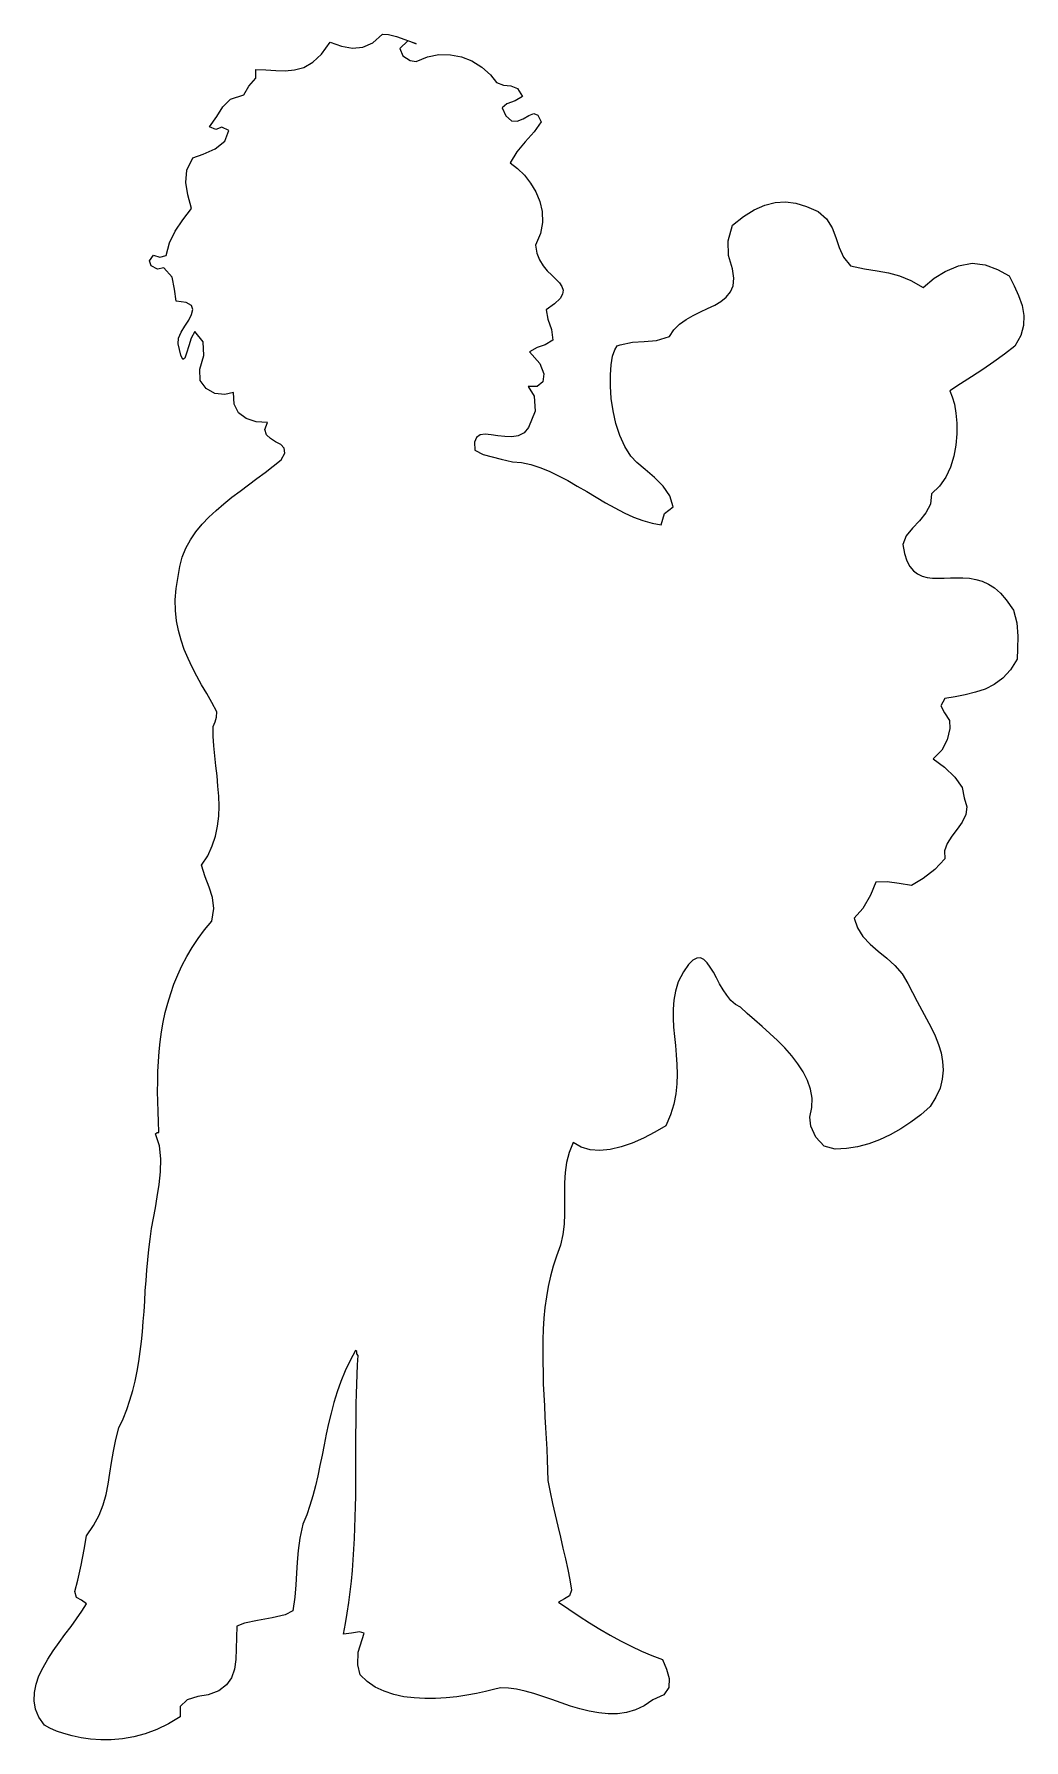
# Model space of a CAD drawing. Extents: x 805 to 865, y 11 to 116.
import ezdxf

# ---------------------------------------------------------------- set-up
doc = ezdxf.new("R2010")
doc.units = 0
doc.header["$MEASUREMENT"] = 0
doc.layers.add('LAYER_1', color=7, linetype='CONTINUOUS')

msp = doc.modelspace()

# ---------------------------------------------------------------- linework, layer by layer
at = {"layer": 'LAYER_1', "linetype": 'CONTINUOUS'}
msp.add_lwpolyline([(825.07, 17.98), (824.77, 18.06), (824.29, 17.99), (823.8, 17.92), (823.92, 18.57), (824.03, 19.21), (824.13, 19.86), (824.21, 20.51), (824.28, 21.16), (824.35, 21.82), (824.4, 22.47), (824.44, 23.12), (824.47, 23.77), (824.5, 24.42), (824.52, 25.07), (824.54, 25.72), (824.55, 26.36), (824.55, 27.01), (824.56, 27.65), (824.56, 28.28), (824.56, 28.92), (824.56, 29.55), (824.56, 30.17), (824.57, 30.79), (824.57, 31.4), (824.58, 32.01), (824.59, 32.62), (824.61, 33.21), (824.63, 33.8), (824.66, 34.39), (824.7, 34.96), (824.7, 34.96), (824.62, 35.06), (824.62, 35.19), (824.54, 35.27), (824.2, 34.64), (823.9, 34.01), (823.64, 33.37), (823.41, 32.73), (823.21, 32.08), (823.04, 31.43), (822.88, 30.79), (822.74, 30.14), (822.61, 29.5), (822.49, 28.86), (822.36, 28.23), (822.23, 27.6), (822.08, 26.99), (821.93, 26.38), (821.75, 25.79), (821.55, 25.21), (821.32, 24.64), (821.14, 23.79), (821.03, 23.03), (820.96, 22.33), (820.92, 21.64), (820.88, 20.94), (820.82, 20.19), (820.7, 19.35), (820.24, 19.1), (819.45, 18.91), (818.55, 18.75), (817.76, 18.59), (817.29, 18.42), (817.26, 17.71), (817.25, 17.02), (817.22, 16.38), (817.13, 15.79), (816.96, 15.26), (816.66, 14.82), (816.19, 14.46), (815.53, 14.21), (814.9, 14.12), (814.25, 13.9), (813.81, 13.49), (813.82, 12.87), (813.11, 12.44), (812.4, 12.09), (811.68, 11.83), (810.98, 11.64), (810.29, 11.52), (809.61, 11.46), (808.97, 11.46), (808.34, 11.5), (807.76, 11.59), (807.21, 11.7), (806.71, 11.84), (806.26, 12), (805.86, 12.17), (805.52, 12.35), (805.19, 12.84), (804.98, 13.34), (804.89, 13.85), (804.91, 14.35), (805.01, 14.87), (805.19, 15.38), (805.44, 15.89), (805.73, 16.4), (806.06, 16.91), (806.42, 17.41), (806.78, 17.9), (807.15, 18.39), (807.49, 18.86), (807.81, 19.33), (808.09, 19.78), (807.79, 20), (807.48, 20.16), (807.38, 20.52), (807.56, 21.22), (807.76, 22.14), (807.95, 23.09), (808.09, 23.93), (808.53, 24.56), (808.86, 25.19), (809.11, 25.82), (809.29, 26.46), (809.42, 27.1), (809.53, 27.76), (809.63, 28.42), (809.74, 29.11), (809.88, 29.81), (810.08, 30.53), (810.33, 31.09), (810.56, 31.65), (810.75, 32.23), (810.92, 32.81), (811.07, 33.39), (811.19, 33.99), (811.29, 34.59), (811.38, 35.19), (811.45, 35.8), (811.51, 36.41), (811.56, 37.03), (811.61, 37.65), (811.65, 38.28), (811.69, 38.91), (811.74, 39.54), (811.78, 40.17), (811.84, 40.8), (811.9, 41.44), (811.98, 42.07), (812.07, 42.71), (812.18, 43.34), (812.31, 43.98), (812.31, 43.98), (812.42, 44.65), (812.53, 45.4), (812.62, 46.18), (812.64, 46.97), (812.55, 47.76), (812.31, 48.5), (812.42, 48.58), (812.52, 48.58), (812.52, 48.62), (812.49, 49.24), (812.47, 49.86), (812.45, 50.48), (812.44, 51.09), (812.45, 51.71), (812.46, 52.32), (812.49, 52.92), (812.54, 53.53), (812.6, 54.13), (812.68, 54.73), (812.79, 55.32), (812.91, 55.91), (813.06, 56.5), (813.24, 57.08), (813.44, 57.65), (813.67, 58.22), (813.93, 58.78), (814.22, 59.34), (814.55, 59.89), (814.91, 60.44), (815.31, 60.98), (815.75, 61.51), (815.75, 61.51), (815.87, 62.28), (815.8, 62.95), (815.59, 63.58), (815.34, 64.22), (815.13, 64.92), (815.5, 65.5), (815.78, 66.1), (815.97, 66.7), (816.1, 67.31), (816.18, 67.92), (816.2, 68.53), (816.18, 69.15), (816.13, 69.76), (816.07, 70.38), (816, 70.99), (815.93, 71.6), (815.87, 72.21), (815.84, 72.81), (815.84, 73.4), (815.95, 73.69), (816.03, 73.98), (816.06, 74.3), (815.75, 74.86), (815.44, 75.41), (815.13, 75.95), (814.84, 76.48), (814.56, 77.02), (814.3, 77.56), (814.06, 78.11), (813.87, 78.68), (813.71, 79.26), (813.59, 79.86), (813.53, 80.49), (813.52, 81.15), (813.58, 81.84), (813.7, 82.57), (813.79, 83.19), (813.95, 83.76), (814.17, 84.31), (814.45, 84.82), (814.78, 85.3), (815.16, 85.76), (815.57, 86.19), (816.02, 86.61), (816.49, 87.02), (816.98, 87.41), (817.49, 87.79), (818, 88.17), (818.51, 88.55), (819.02, 88.93), (819.51, 89.31), (819.99, 89.7), (820.21, 90.11), (820.18, 90.41), (819.96, 90.63), (819.65, 90.81), (819.33, 91), (819.09, 91.23), (819, 91.55), (819.15, 91.99), (818.46, 92.03), (817.86, 92.22), (817.39, 92.58), (817.12, 93.11), (817.08, 93.82), (816.54, 93.69), (815.93, 93.76), (815.4, 94.05), (815.05, 94.55), (815.03, 95.24), (815.27, 96.07), (815.23, 96.92), (814.72, 97.54), (814.5, 97.14), (814.34, 96.67), (814.21, 96.23), (814.1, 95.92), (813.99, 95.84), (813.86, 96.1), (813.7, 96.79), (813.72, 97.13), (813.88, 97.5), (814.1, 97.87), (814.34, 98.24), (814.52, 98.59), (814.6, 98.89), (814.51, 99.14), (814.19, 99.31), (813.58, 99.4), (813.48, 100.13), (813.34, 100.86), (812.83, 101.44), (812.43, 101.35), (812.05, 101.55), (811.94, 101.87), (812.18, 102.2), (812.57, 102.09), (812.96, 102.18), (813.16, 102.97), (813.52, 103.68), (813.99, 104.37), (814.51, 105.06), (814.29, 105.89), (814.16, 106.66), (814.23, 107.41), (814.6, 108.16), (815.23, 108.38), (815.95, 108.71), (816.55, 109.18), (816.8, 109.84), (816.36, 110.04), (816, 109.89), (815.62, 110.05), (816.06, 110.68), (816.42, 111.27), (816.89, 111.75), (817.7, 112), (818.02, 112.53), (818.45, 113.03), (818.44, 113.55), (819.06, 113.53), (819.66, 113.49), (820.24, 113.48), (820.81, 113.53), (821.37, 113.69), (821.92, 114), (822.46, 114.5), (822.99, 115.23), (823.67, 114.98), (824.34, 114.86), (824.98, 114.92), (825.59, 115.19), (826.19, 115.72), (826.54, 115.69), (827.03, 115.57), (827.55, 115.4), (827.99, 115.23), (828.23, 115.13), (828.19, 115.14), (827.73, 115.32), (827.25, 114.85), (827.42, 114.4), (827.88, 114.1), (828.23, 114.05), (828.93, 114.33), (829.63, 114.47), (830.33, 114.46), (831, 114.33), (831.65, 114.08), (832.25, 113.71), (832.78, 113.24), (833.14, 112.77), (833.57, 112.61), (834.02, 112.56), (834.43, 112.4), (834.74, 111.91), (834.29, 111.65), (833.78, 111.47), (833.5, 111.22), (833.71, 110.73), (834.06, 110.43), (834.42, 110.41), (834.77, 110.55), (835.12, 110.75), (835.42, 110.86), (835.68, 110.77), (835.88, 110.36), (835.44, 109.74), (834.91, 109.14), (834.4, 108.53), (833.99, 107.85), (834.43, 107.51), (834.85, 107.1), (835.23, 106.62), (835.55, 106.08), (835.79, 105.5), (835.93, 104.87), (835.95, 104.21), (835.83, 103.53), (835.54, 102.83), (835.61, 102.34), (835.77, 101.92), (835.99, 101.56), (836.25, 101.25), (836.52, 100.98), (836.77, 100.74), (836.99, 100.52), (837.15, 100.3), (837.23, 100.07), (837.19, 99.83), (837.03, 99.56), (836.7, 99.24), (836.19, 98.87), (836.29, 98.29), (836.5, 97.67), (836.59, 97.01), (836.13, 96.72), (835.63, 96.57), (835.17, 96.3), (835.79, 95.59), (836.05, 94.95), (835.98, 94.46), (835.64, 94.19), (835.08, 94.19), (835.44, 93.6), (835.51, 92.67), (835.11, 91.68), (834.83, 91.35), (834.48, 91.17), (834.08, 91.1), (833.66, 91.12), (833.23, 91.17), (832.82, 91.23), (832.45, 91.26), (832.15, 91.22), (831.93, 91.06), (831.81, 90.77), (831.82, 90.29), (832.33, 90.03), (833.43, 89.75), (834.12, 89.58), (834.68, 89.53), (835.24, 89.41), (835.8, 89.24), (836.37, 89.01), (836.94, 88.73), (837.51, 88.43), (838.08, 88.1), (838.66, 87.76), (839.23, 87.42), (839.81, 87.08), (840.38, 86.76), (840.95, 86.46), (841.52, 86.2), (842.09, 85.99), (842.66, 85.83), (843.22, 85.73), (843.41, 86.41), (843.68, 86.63), (843.94, 86.82), (843.75, 87.5), (843.34, 88.1), (842.8, 88.63), (842.23, 89.11), (841.72, 89.53), (841.36, 89.92), (840.99, 90.51), (840.68, 91.19), (840.44, 91.93), (840.27, 92.69), (840.16, 93.45), (840.11, 94.2), (840.11, 94.89), (840.15, 95.51), (840.24, 96.03), (840.37, 96.42), (840.53, 96.67), (840.71, 96.73), (841.45, 96.9), (842.17, 96.93), (842.92, 96.99), (843.72, 97.23), (843.99, 97.65), (844.33, 98), (844.73, 98.28), (845.16, 98.53), (845.61, 98.74), (846.05, 98.94), (846.48, 99.15), (846.86, 99.38), (847.19, 99.64), (847.44, 99.96), (847.6, 100.34), (847.65, 100.81), (847.56, 101.38), (847.33, 102.19), (847.3, 103.08), (847.56, 104.04), (848.24, 104.58), (848.9, 104.99), (849.54, 105.27), (850.17, 105.42), (850.8, 105.46), (851.44, 105.38), (852.1, 105.18), (852.8, 104.88), (853.31, 104.43), (853.65, 103.89), (853.88, 103.29), (854.09, 102.68), (854.36, 102.09), (854.78, 101.56), (855.64, 101.38), (856.4, 101.25), (857.1, 101.12), (857.77, 100.94), (858.46, 100.66), (859.21, 100.23), (859.9, 100.8), (860.56, 101.22), (861.38, 101.56), (862.21, 101.72), (863.01, 101.61), (863.76, 101.33), (864.47, 100.94), (864.78, 100.34), (865.05, 99.74), (865.26, 99.14), (865.37, 98.53), (865.36, 97.92), (865.18, 97.29), (864.82, 96.64), (864.19, 96.15), (863.53, 95.68), (862.86, 95.22), (862.17, 94.77), (861.5, 94.34), (860.85, 93.91), (861, 93.56), (861.13, 93.1), (861.22, 92.55), (861.28, 91.94), (861.28, 91.28), (861.22, 90.6), (861.09, 89.92), (860.89, 89.26), (860.6, 88.64), (860.22, 88.09), (859.73, 87.62), (859.66, 86.99), (859.39, 86.46), (858.99, 85.98), (858.56, 85.53), (858.19, 85.06), (857.97, 84.53), (858.07, 83.98), (858.22, 83.53), (858.41, 83.19), (858.63, 82.92), (858.88, 82.73), (859.16, 82.59), (859.46, 82.51), (859.79, 82.47), (860.14, 82.46), (860.5, 82.47), (860.88, 82.48), (861.26, 82.49), (861.65, 82.49), (862.05, 82.46), (862.44, 82.39), (862.83, 82.28), (863.21, 82.11), (863.58, 81.87), (863.94, 81.56), (864.29, 81.15), (864.74, 80.51), (864.95, 79.74), (865, 78.92), (864.98, 78.15), (864.97, 77.52), (864.55, 76.86), (864.08, 76.35), (863.56, 75.97), (863, 75.69), (862.41, 75.49), (861.79, 75.34), (861.17, 75.22), (860.54, 75.11), (860.3, 74.67), (860.52, 74.23), (860.83, 73.77), (860.85, 73.28), (860.68, 72.59), (860.37, 71.95), (859.83, 71.42), (860.52, 70.91), (861.16, 70.31), (861.6, 69.68), (861.72, 69.04), (861.88, 68.5), (861.83, 68.02), (861.61, 67.56), (861.3, 67.12), (860.98, 66.69), (860.69, 66.25), (860.53, 65.8), (860.54, 65.32), (859.94, 64.65), (859.22, 64.1), (858.5, 63.68), (857.75, 63.8), (857.01, 63.9), (856.33, 63.89), (856.01, 63.1), (855.54, 62.28), (855, 61.69), (855.2, 61.09), (855.54, 60.57), (855.98, 60.1), (856.47, 59.67), (856.99, 59.25), (857.49, 58.79), (857.93, 58.29), (858.28, 57.7), (858.56, 57.15), (858.85, 56.6), (859.14, 56.07), (859.43, 55.54), (859.71, 55.01), (859.95, 54.49), (860.16, 53.97), (860.31, 53.45), (860.41, 52.92), (860.44, 52.39), (860.39, 51.85), (860.25, 51.3), (860, 50.74), (859.64, 50.17), (859.07, 49.67), (858.47, 49.21), (857.85, 48.8), (857.21, 48.44), (856.56, 48.13), (855.89, 47.89), (855.21, 47.71), (854.53, 47.6), (853.85, 47.57), (853.18, 47.75), (852.67, 48.3), (852.36, 48.98), (852.3, 49.52), (852.42, 50.11), (852.43, 50.68), (852.33, 51.23), (852.15, 51.77), (851.89, 52.29), (851.57, 52.79), (851.19, 53.28), (850.77, 53.75), (850.32, 54.2), (849.86, 54.64), (849.39, 55.06), (848.92, 55.47), (848.47, 55.86), (848.06, 56.24), (847.75, 56.41), (847.47, 56.66), (847.22, 56.97), (846.99, 57.31), (846.78, 57.67), (846.59, 58.04), (846.4, 58.39), (846.21, 58.7), (846.02, 58.96), (845.82, 59.16), (845.62, 59.26), (845.39, 59.25), (845.15, 59.12), (844.88, 58.85), (844.58, 58.41), (844.25, 57.79), (844.08, 57.23), (843.99, 56.67), (843.94, 56.12), (843.94, 55.57), (843.97, 55.02), (844.02, 54.46), (844.08, 53.9), (844.13, 53.33), (844.17, 52.75), (844.19, 52.16), (844.17, 51.56), (844.1, 50.95), (843.98, 50.31), (843.78, 49.66), (843.5, 48.99), (842.82, 48.6), (842.13, 48.24), (841.44, 47.94), (840.76, 47.7), (840.1, 47.54), (839.46, 47.48), (838.87, 47.52), (838.32, 47.68), (837.83, 47.97), (837.59, 47.36), (837.43, 46.75), (837.35, 46.13), (837.31, 45.51), (837.31, 44.89), (837.31, 44.26), (837.31, 43.62), (837.28, 42.98), (837.2, 42.34), (837.05, 41.69), (836.81, 41.03), (836.61, 40.42), (836.45, 39.8), (836.31, 39.17), (836.2, 38.54), (836.11, 37.89), (836.05, 37.23), (836.01, 36.57), (835.98, 35.91), (835.97, 35.24), (835.97, 34.57), (835.99, 33.89), (836.01, 33.22), (836.04, 32.54), (836.08, 31.87), (836.11, 31.2), (836.15, 30.54), (836.19, 29.88), (836.23, 29.22), (836.25, 28.58), (836.27, 27.94), (836.28, 27.31), (836.28, 27.31), (836.43, 26.6), (836.58, 25.91), (836.74, 25.21), (836.9, 24.53), (837.06, 23.85), (837.21, 23.18), (837.36, 22.52), (837.5, 21.87), (837.63, 21.24), (837.74, 20.62), (837.61, 20.27), (837.3, 20.09), (836.93, 19.87), (837.57, 19.44), (838.2, 19.02), (838.83, 18.62), (839.46, 18.23), (840.1, 17.86), (840.73, 17.51), (841.37, 17.18), (842.01, 16.88), (842.65, 16.61), (843.29, 16.37), (843.53, 15.79), (843.69, 15.21), (843.67, 14.66), (843.37, 14.21), (842.7, 13.9), (842.18, 13.54), (841.65, 13.29), (841.1, 13.13), (840.54, 13.06), (839.97, 13.05), (839.4, 13.11), (838.82, 13.21), (838.25, 13.36), (837.67, 13.53), (837.1, 13.72), (836.53, 13.92), (835.97, 14.11), (835.43, 14.29), (834.89, 14.44), (834.38, 14.56), (833.88, 14.63), (833.4, 14.64), (832.97, 14.53), (832.47, 14.41), (831.93, 14.3), (831.34, 14.19), (830.72, 14.1), (830.08, 14.03), (829.43, 13.99), (828.77, 13.99), (828.12, 14.02), (827.48, 14.1), (826.87, 14.23), (826.28, 14.43), (825.74, 14.69), (825.25, 15.03), (824.82, 15.44), (824.67, 16.04), (824.69, 16.83), (825.07, 17.98)], dxfattribs=at)

doc.saveas('drawing.dxf')
